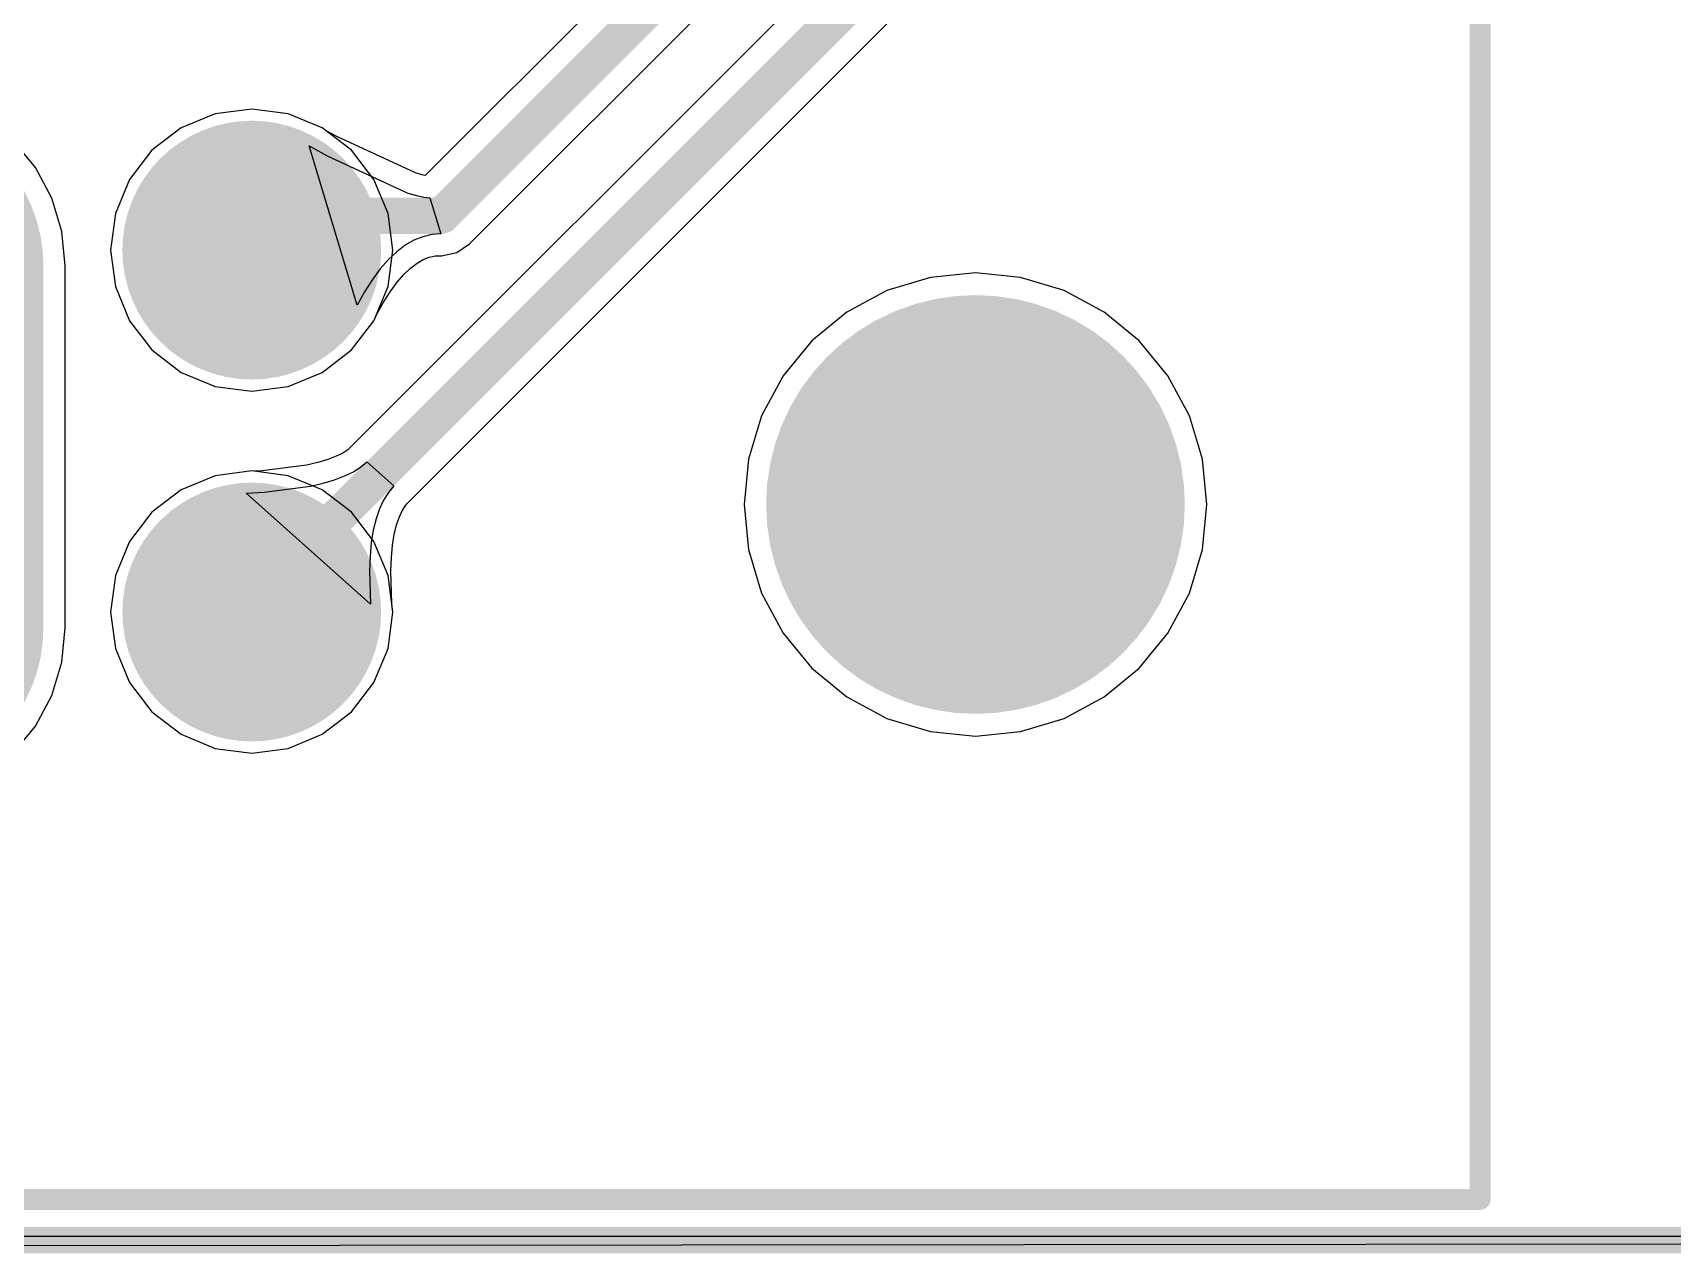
# Model space of a CAD drawing. Header units: millimetres. Extents: x 0.26 to 7.33, y 1.06 to 4.59.
# Drawn here: x 2.075 to 2.7, y 1.665 to 2.13 of the extents above; entities that cross this region are included whole.
import ezdxf

# ---------------------------------------------------------------- set-up
doc = ezdxf.new("R2010")
doc.units = ezdxf.units.MM
doc.header["$MEASUREMENT"] = 0
for name, color, linetype in [('BottomLayer', 5, 'Continuous'), ('BottomSolder', 6, 'Continuous'), ('Mechanical20', 56, 'Continuous'), ('MultiLayer', 9, 'Continuous'), ('PadHoleLayer', 156, 'Continuous'), ('TopLayer', 1, 'Continuous'), ('TopOverlay', 2, 'Continuous'), ('TopSolder', 216, 'Continuous')]:
    doc.layers.add(name, color=color, linetype=linetype)

# ---------------------------------------------------------------- blocks, each defined once
blk = doc.blocks.new('MX150_20_PIN_29')
at = {"layer": 'BottomLayer'}
for points, const_width in [([(0.59744, 0.0689, 1), (0.64272, 0.0689, 1)], 0.04528), ([(0.87697, -0.02795, 1), (0.91437, -0.02795, 1)], 0.0374), ([(0.59744, -0.0689, 1), (0.64272, -0.0689, 1)], 0.04528)]:
    blk.add_lwpolyline(points, format="xyb", close=True, dxfattribs=dict(at, const_width=const_width))
at = {"layer": 'BottomSolder'}
for points, const_width in [([(0.59544, 0.0689, 1), (0.64472, 0.0689, 1)], 0.04928), ([(0.87497, -0.02795, 1), (0.91637, -0.02795, 1)], 0.0414), ([(0.59544, -0.0689, 1), (0.64472, -0.0689, 1)], 0.04928)]:
    blk.add_lwpolyline(points, format="xyb", close=True, dxfattribs=dict(at, const_width=const_width))
at = {"layer": 'MultiLayer'}
for points, const_width in [([(0.59744, 0.0689, 1), (0.64272, 0.0689, 1)], 0.04528), ([(0.87697, -0.02795, 1), (0.91437, -0.02795, 1)], 0.0374), ([(0.59744, -0.0689, 1), (0.64272, -0.0689, 1)], 0.04528)]:
    blk.add_lwpolyline(points, format="xyb", close=True, dxfattribs=dict(at, const_width=const_width))
at = {"layer": 'PadHoleLayer'}
for points, const_width in [([(0.60433, 0.0689, 1), (0.63583, 0.0689, 1)], 0.0315), ([(0.85581, -0.02795, 1), (0.93553, -0.02795, 1)], 0.07972), ([(0.60433, -0.0689, 1), (0.63583, -0.0689, 1)], 0.0315)]:
    blk.add_lwpolyline(points, format="xyb", close=True, dxfattribs=dict(at, const_width=const_width))
at = {"layer": 'TopLayer'}
for points, const_width in [([(0.59744, 0.0689, 1), (0.64272, 0.0689, 1)], 0.04528), ([(0.87697, -0.02795, 1), (0.91437, -0.02795, 1)], 0.0374), ([(0.59744, -0.0689, 1), (0.64272, -0.0689, 1)], 0.04528)]:
    blk.add_lwpolyline(points, format="xyb", close=True, dxfattribs=dict(at, const_width=const_width))
at = {"layer": 'TopOverlay', "const_width": 0.008}
for points in [[(1.0878, -0.29252), (1.0878, 0.2063)], [(-1.08622, -0.29252), (1.0878, -0.29252)]]:
    blk.add_lwpolyline(points, dxfattribs=at)
at = {"layer": 'TopOverlay', "const_width": 0.004}
blk.add_lwpolyline([(1.0858, -0.29252, 1), (1.0898, -0.29252, 1)], format="xyb", close=True, dxfattribs=at)
blk.add_lwpolyline([(1.0858, -0.29252, 1), (1.0898, -0.29252, 1)], format="xyb", close=True, dxfattribs=at)
at = {"layer": 'TopSolder'}
for points, const_width in [([(0.59544, 0.0689, 1), (0.64472, 0.0689, 1)], 0.04928), ([(0.87497, -0.02795, 1), (0.91637, -0.02795, 1)], 0.0414), ([(0.59544, -0.0689, 1), (0.64472, -0.0689, 1)], 0.04928)]:
    blk.add_lwpolyline(points, format="xyb", close=True, dxfattribs=dict(at, const_width=const_width))

msp = doc.modelspace()

# ---------------------------------------------------------------- linework, layer by layer
at = {"layer": 'BottomLayer'}
for p, q in [((2.14486, 2.09883), (2.1319, 2.09347)), ((2.15876, 2.10066), (2.14486, 2.09883)), ((2.17267, 2.09883), (2.15876, 2.10066)), ((2.18563, 2.09347), (2.17267, 2.09883)), ((2.1319, 2.09347), (2.12077, 2.08493)), ((2.19676, 2.08493), (2.18563, 2.09347)), ((2.0764, 2.07836), (2.06802, 2.08857)), ((2.12077, 2.08493), (2.11223, 2.0738)), ((2.2053, 2.0738), (2.19676, 2.08493)), ((2.08263, 2.06671), (2.0764, 2.07836)), ((2.11223, 2.0738), (2.10686, 2.06084)), ((2.21067, 2.06084), (2.2053, 2.0738)), ((2.08646, 2.05407), (2.08263, 2.06671)), ((2.10686, 2.06084), (2.10503, 2.04693)), ((2.2125, 2.04693), (2.21067, 2.06084)), ((2.08776, 2.04093), (2.08646, 2.05407)), ((2.10503, 2.04693), (2.10686, 2.03302)), ((2.21067, 2.03302), (2.2125, 2.04693)), ((2.08776, 1.90313), (2.08776, 2.04093)), ((2.41716, 2.03653), (2.40062, 2.03152)), ((2.43435, 2.03823), (2.41716, 2.03653)), ((2.45155, 2.03653), (2.43435, 2.03823)), ((2.46809, 2.03152), (2.45155, 2.03653)), ((2.10686, 2.03302), (2.11223, 2.02006)), ((2.2053, 2.02006), (2.21067, 2.03302)), ((2.40062, 2.03152), (2.38538, 2.02337)), ((2.48333, 2.02337), (2.46809, 2.03152)), ((2.38538, 2.02337), (2.37202, 2.01241)), ((2.49668, 2.01241), (2.48333, 2.02337)), ((2.11223, 2.02006), (2.12077, 2.00893)), ((2.19676, 2.00893), (2.2053, 2.02006)), ((2.37202, 2.01241), (2.36106, 1.99905)), ((2.50765, 1.99905), (2.49668, 2.01241)), ((2.12077, 2.00893), (2.1319, 2.00039)), ((2.18563, 2.00039), (2.19676, 2.00893)), ((2.1319, 2.00039), (2.14486, 1.99502)), ((2.17267, 1.99502), (2.18563, 2.00039)), ((2.36106, 1.99905), (2.35292, 1.98381)), ((2.51579, 1.98381), (2.50765, 1.99905)), ((2.14486, 1.99502), (2.15876, 1.99319)), ((2.15876, 1.99319), (2.17267, 1.99502)), ((2.35292, 1.98381), (2.3479, 1.96728)), ((2.52081, 1.96728), (2.51579, 1.98381)), ((2.3479, 1.96728), (2.34621, 1.95008)), ((2.5225, 1.95008), (2.52081, 1.96728)), ((2.14486, 1.96104), (2.1319, 1.95567)), ((2.15876, 1.96287), (2.14486, 1.96104)), ((2.17267, 1.96104), (2.15876, 1.96287)), ((2.18563, 1.95567), (2.17267, 1.96104)), ((2.1319, 1.95567), (2.12077, 1.94713)), ((2.19676, 1.94713), (2.18563, 1.95567)), ((2.34621, 1.95008), (2.3479, 1.93288)), ((2.52081, 1.93288), (2.5225, 1.95008)), ((2.12077, 1.94713), (2.11223, 1.936)), ((2.2053, 1.936), (2.19676, 1.94713)), ((2.11223, 1.936), (2.10686, 1.92304)), ((2.21067, 1.92304), (2.2053, 1.936)), ((2.3479, 1.93288), (2.35292, 1.91635)), ((2.51579, 1.91635), (2.52081, 1.93288)), ((2.10686, 1.92304), (2.10503, 1.90913)), ((2.2125, 1.90913), (2.21067, 1.92304)), ((2.35292, 1.91635), (2.36106, 1.90111)), ((2.50765, 1.90111), (2.51579, 1.91635)), ((2.10503, 1.90913), (2.10686, 1.89523)), ((2.21067, 1.89523), (2.2125, 1.90913)), ((2.08646, 1.88999), (2.08776, 1.90313)), ((2.36106, 1.90111), (2.37202, 1.88775)), ((2.49668, 1.88775), (2.50765, 1.90111)), ((2.10686, 1.89523), (2.11223, 1.88227)), ((2.2053, 1.88227), (2.21067, 1.89523)), ((2.08263, 1.87735), (2.08646, 1.88999)), ((2.37202, 1.88775), (2.38538, 1.87679)), ((2.48333, 1.87679), (2.49668, 1.88775)), ((2.11223, 1.88227), (2.12077, 1.87114)), ((2.19676, 1.87114), (2.2053, 1.88227)), ((2.0764, 1.8657), (2.08263, 1.87735)), ((2.38538, 1.87679), (2.40062, 1.86864)), ((2.46809, 1.86864), (2.48333, 1.87679)), ((2.12077, 1.87114), (2.1319, 1.8626)), ((2.18563, 1.8626), (2.19676, 1.87114)), ((2.40062, 1.86864), (2.41716, 1.86362)), ((2.45155, 1.86362), (2.46809, 1.86864)), ((2.06802, 1.85549), (2.0764, 1.8657)), ((2.1319, 1.8626), (2.14486, 1.85723)), ((2.17267, 1.85723), (2.18563, 1.8626)), ((2.41716, 1.86362), (2.43435, 1.86193)), ((2.43435, 1.86193), (2.45155, 1.86362)), ((2.14486, 1.85723), (2.15876, 1.8554)), ((2.15876, 1.8554), (2.17267, 1.85723)), ((7.325, 1.6725), (0.27754, 1.6663))]:
    msp.add_line(p, q, dxfattribs=at)
at = {"layer": 'BottomLayer', "const_width": 0.11811}
msp.add_lwpolyline([(2.02038, 1.90313), (2.02038, 2.04093)], dxfattribs=at)
at = {"layer": 'BottomLayer', "const_width": 0.05906}
for points in [[(1.99085, 2.04093, 1), (2.04991, 2.04093, 1)], [(1.99085, 1.90313, 1), (2.04991, 1.90313, 1)]]:
    msp.add_lwpolyline(points, format="xyb", close=True, dxfattribs=at)
at = {"layer": 'Mechanical20', "const_width": 0.01}
msp.add_lwpolyline([(0.302, 1.67), (7.325, 1.67)], dxfattribs=at)
at = {"layer": 'TopLayer'}
for p, q in [((2.46382, 2.31429), (2.22484, 2.07531)), ((2.24173, 2.04927), (2.48973, 2.29726)), ((2.50982, 2.28529), (2.19575, 1.97122)), ((2.21778, 1.95031), (2.53573, 2.26826)), ((2.14486, 2.09883), (2.1319, 2.09347)), ((2.15876, 2.10066), (2.14486, 2.09883)), ((2.17267, 2.09883), (2.15876, 2.10066)), ((2.18563, 2.09347), (2.17267, 2.09883)), ((2.1319, 2.09347), (2.12077, 2.08493)), ((2.18706, 2.09237), (2.18563, 2.09347)), ((2.19115, 2.09016), (2.18706, 2.09237)), ((2.19887, 2.02592), (2.18057, 2.08661)), ((2.18057, 2.08661), (2.18749, 2.08286)), ((2.22107, 2.07631), (2.19115, 2.09016)), ((2.12077, 2.08493), (2.11223, 2.0738)), ((2.18749, 2.08286), (2.21818, 2.06866)), ((2.11223, 2.0738), (2.10686, 2.06084)), ((2.2235, 2.07559), (2.22107, 2.07631)), ((2.22484, 2.07531), (2.2235, 2.07559)), ((2.21818, 2.06866), (2.22149, 2.06768)), ((2.22149, 2.06768), (2.22429, 2.06709)), ((2.22429, 2.06709), (2.22657, 2.06689)), ((2.22657, 2.06689), (2.23078, 2.05311)), ((2.10686, 2.06084), (2.10503, 2.04693)), ((2.21719, 2.04876), (2.21397, 2.04631)), ((2.22049, 2.05066), (2.21719, 2.04876)), ((2.22385, 2.05202), (2.22049, 2.05066)), ((2.22728, 2.05284), (2.22385, 2.05202)), ((2.23078, 2.05311), (2.22728, 2.05284)), ((2.23681, 2.04597), (2.24173, 2.04927)), ((2.10503, 2.04693), (2.10686, 2.03302)), ((2.21081, 2.04332), (2.20772, 2.03979)), ((2.21397, 2.04631), (2.21081, 2.04332)), ((2.21926, 2.04008), (2.22172, 2.04195)), ((2.22172, 2.04195), (2.22408, 2.04332)), ((2.22408, 2.04332), (2.22634, 2.04423)), ((2.22634, 2.04423), (2.22855, 2.04476)), ((2.22855, 2.04476), (2.22936, 2.04482)), ((2.22936, 2.04482), (2.231, 2.04482)), ((2.231, 2.04482), (2.23681, 2.04597)), ((2.2047, 2.03571), (2.20175, 2.03109)), ((2.20772, 2.03979), (2.2047, 2.03571)), ((2.21408, 2.03467), (2.2167, 2.03767)), ((2.2167, 2.03767), (2.21926, 2.04008)), ((2.41716, 2.03653), (2.40062, 2.03152)), ((2.43435, 2.03823), (2.41716, 2.03653)), ((2.45155, 2.03653), (2.43435, 2.03823)), ((2.46809, 2.03152), (2.45155, 2.03653)), ((2.10686, 2.03302), (2.11223, 2.02006)), ((2.20175, 2.03109), (2.19887, 2.02592)), ((2.20876, 2.0269), (2.21143, 2.03108)), ((2.21143, 2.03108), (2.21408, 2.03467)), ((2.40062, 2.03152), (2.38538, 2.02337)), ((2.48333, 2.02337), (2.46809, 2.03152)), ((2.20633, 2.02255), (2.20876, 2.0269)), ((2.38538, 2.02337), (2.37202, 2.01241)), ((2.49668, 2.01241), (2.48333, 2.02337)), ((2.11223, 2.02006), (2.12077, 2.00893)), ((2.19676, 2.00893), (2.2053, 2.02006)), ((2.2053, 2.02006), (2.20633, 2.02255)), ((2.37202, 2.01241), (2.36106, 1.99905)), ((2.50765, 1.99905), (2.49668, 2.01241)), ((2.12077, 2.00893), (2.1319, 2.00039)), ((2.18563, 2.00039), (2.19676, 2.00893)), ((2.1319, 2.00039), (2.14486, 1.99502)), ((2.17267, 1.99502), (2.18563, 2.00039)), ((2.36106, 1.99905), (2.35292, 1.98381)), ((2.51579, 1.98381), (2.50765, 1.99905)), ((2.14486, 1.99502), (2.15876, 1.99319)), ((2.15876, 1.99319), (2.17267, 1.99502)), ((2.35292, 1.98381), (2.3479, 1.96728)), ((2.52081, 1.96728), (2.51579, 1.98381)), ((2.18768, 1.96721), (2.18388, 1.96608)), ((2.19088, 1.96842), (2.18768, 1.96721)), ((2.19345, 1.96968), (2.19088, 1.96842)), ((2.19541, 1.97093), (2.19345, 1.96968)), ((2.19575, 1.97122), (2.19541, 1.97093)), ((2.3479, 1.96728), (2.34621, 1.95008)), ((2.5225, 1.95008), (2.52081, 1.96728)), ((2.14486, 1.96104), (2.1319, 1.95567)), ((2.15876, 1.96287), (2.14486, 1.96104)), ((2.15984, 1.96273), (2.15876, 1.96287)), ((2.16274, 1.9629), (2.15984, 1.96273)), ((2.17966, 1.96511), (2.16274, 1.9629)), ((2.18388, 1.96608), (2.17966, 1.96511)), ((2.19029, 1.95947), (2.19413, 1.96093)), ((2.19413, 1.96093), (2.19746, 1.96256)), ((2.19746, 1.96256), (2.20028, 1.96436)), ((2.20028, 1.96436), (2.20259, 1.96634)), ((2.20259, 1.96634), (2.2129, 1.95715)), ((2.1319, 1.95567), (2.12077, 1.94713)), ((2.15665, 1.95436), (2.16352, 1.95478)), ((2.20394, 1.91215), (2.15665, 1.95436)), ((2.16352, 1.95478), (2.1811, 1.95708)), ((2.1811, 1.95708), (2.18595, 1.95819)), ((2.18595, 1.95819), (2.19029, 1.95947)), ((2.21079, 1.95469), (2.20895, 1.95176)), ((2.2129, 1.95715), (2.21079, 1.95469)), ((2.20738, 1.94839), (2.20608, 1.94457)), ((2.20895, 1.95176), (2.20738, 1.94839)), ((2.21496, 1.94535), (2.21613, 1.94786)), ((2.21613, 1.94786), (2.21738, 1.94984)), ((2.21738, 1.94984), (2.21778, 1.95031)), ((2.34621, 1.95008), (2.3479, 1.93288)), ((2.52081, 1.93288), (2.5225, 1.95008)), ((2.12077, 1.94713), (2.11223, 1.936)), ((2.20608, 1.94457), (2.20505, 1.9403)), ((2.21305, 1.93869), (2.21392, 1.9423)), ((2.21392, 1.9423), (2.21496, 1.94535)), ((2.11223, 1.936), (2.10686, 1.92304)), ((2.20429, 1.93557), (2.2038, 1.93039)), ((2.20505, 1.9403), (2.20429, 1.93557)), ((2.21238, 1.93453), (2.21305, 1.93869)), ((2.2038, 1.93039), (2.20357, 1.92476)), ((2.21174, 1.92472), (2.21194, 1.92985)), ((2.21194, 1.92985), (2.21238, 1.93453)), ((2.3479, 1.93288), (2.35292, 1.91635)), ((2.51579, 1.91635), (2.52081, 1.93288)), ((2.10686, 1.92304), (2.10503, 1.90913)), ((2.20357, 1.92476), (2.20394, 1.91215)), ((2.21209, 1.91239), (2.21174, 1.92472)), ((2.21208, 1.91232), (2.21209, 1.91239)), ((2.2125, 1.90913), (2.21208, 1.91232)), ((2.35292, 1.91635), (2.36106, 1.90111)), ((2.50765, 1.90111), (2.51579, 1.91635)), ((2.10503, 1.90913), (2.10686, 1.89523)), ((2.21067, 1.89523), (2.2125, 1.90913)), ((2.36106, 1.90111), (2.37202, 1.88775)), ((2.49668, 1.88775), (2.50765, 1.90111)), ((2.10686, 1.89523), (2.11223, 1.88227)), ((2.2053, 1.88227), (2.21067, 1.89523)), ((2.37202, 1.88775), (2.38538, 1.87679)), ((2.48333, 1.87679), (2.49668, 1.88775)), ((2.11223, 1.88227), (2.12077, 1.87114)), ((2.19676, 1.87114), (2.2053, 1.88227)), ((2.38538, 1.87679), (2.40062, 1.86864)), ((2.46809, 1.86864), (2.48333, 1.87679)), ((2.12077, 1.87114), (2.1319, 1.8626)), ((2.18563, 1.8626), (2.19676, 1.87114)), ((2.40062, 1.86864), (2.41716, 1.86362)), ((2.45155, 1.86362), (2.46809, 1.86864)), ((2.1319, 1.8626), (2.14486, 1.85723)), ((2.17267, 1.85723), (2.18563, 1.8626)), ((2.41716, 1.86362), (2.43435, 1.86193)), ((2.43435, 1.86193), (2.45155, 1.86362)), ((2.14486, 1.85723), (2.15876, 1.8554)), ((2.15876, 1.8554), (2.17267, 1.85723)), ((7.325, 1.6713), (0.279, 1.6713))]:
    msp.add_line(p, q, dxfattribs=at)
at = {"layer": 'TopLayer', "const_width": 0.01378}
for points in [[(2.231, 2.06), (2.479, 2.308)], [(2.15695, 1.91095), (2.525, 2.279)], [(2.156, 2.06), (2.231, 2.06)], [(2.15876, 2.04693), (2.18026, 2.04705)], [(2.151, 1.905), (2.15695, 1.91095)]]:
    msp.add_lwpolyline(points, dxfattribs=at)
at = {"layer": 'TopLayer', "const_width": 0.00689}
for points in [[(2.15256, 2.06, 1), (2.15944, 2.06, 1)], [(2.22756, 2.06, 1), (2.23444, 2.06, 1)], [(2.22756, 2.06, 1), (2.23444, 2.06, 1)], [(2.17682, 2.04705, 1), (2.1837, 2.04705, 1)], [(2.15532, 2.04693, 1), (2.16221, 2.04693, 1)], [(2.1535, 1.91095, 1), (2.16039, 1.91095, 1)], [(2.1535, 1.91095, 1), (2.16039, 1.91095, 1)], [(2.14756, 1.905, 1), (2.15444, 1.905, 1)]]:
    msp.add_lwpolyline(points, format="xyb", close=True, dxfattribs=at)

# ---------------------------------------------------------------- block references
at = {"rotation": 360}
msp.add_blockref('MX150_20_PIN_29', (1.53868, 1.97803), dxfattribs=at)

doc.saveas('drawing.dxf')
